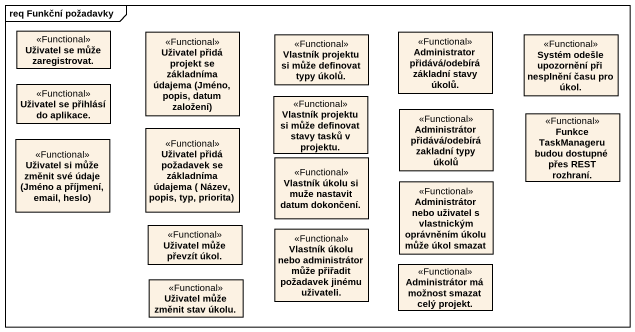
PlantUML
@startuml
mainframe req Funkční požadavky
hide circle
hide empty members
class "Uživatel se může zaregistrovat." as Uživatel_se_může <<Functional>>
class "Uživatel přidá projekt se základníma údajema (Jméno, popis, datum založení)" as Uživatel_přidá_projekt_se <<Functional>>
class "Vlastník projektu si může definovat typy úkolů." as Vlastník_projektu_si_může <<Functional>>
class "Administrator přidává/odebírá základní stavy úkolů." as Administrator_přidává <<Functional>>
class "Systém odešle upozornění při nesplnění času pro úkol." as Systém_odešle_upozornění <<Functional>>
class "Uživatel se přihlásí do aplikace." as Uživatel_se_přihlásí_do <<Functional>>
class "Vlastník projektu si může definovat stavy tasků v projektu." as Vlastník_projektu_si_může_2 <<Functional>>
class "Uživatel přidá požadavek se základníma údajema ( Název, popis, typ, priorita)" as Uživatel_přidá_požadavek_se <<Functional>>
class "Administrátor přidává/odebírá zakladní typy úkolů" as Administrátor_přidává <<Functional>>
class "Funkce TaskManageru budou dostupné přes REST rozhraní." as Funkce_TaskManageru_budou <<Functional>>
class "Uživatel si může změnit své údaje (Jméno a příjmení, email, heslo)" as Uživatel_si_může_změnit_své <<Functional>>
class "Vlastník úkolu si muže nastavit datum dokončení." as Vlastník_úkolu_si_muže <<Functional>>
class "Administrátor nebo uživatel s vlastnickým oprávněním úkolu může úkol smazat" as Administrátor_nebo_uživatel <<Functional>>
class "Uživatel může převzít úkol." as Uživatel_může_převzít_úkol <<Functional>>
class "Vlastník úkolu nebo administrátor může přiřadit požadavek jinému uživateli." as Vlastník_úkolu_nebo <<Functional>>
class "Uživatel může změnit stav úkolu." as Uživatel_může_změnit_stav <<Functional>>
class "Administrátor má možnost smazat celý projekt." as Administrátor_má_možnost <<Functional>>
@enduml
